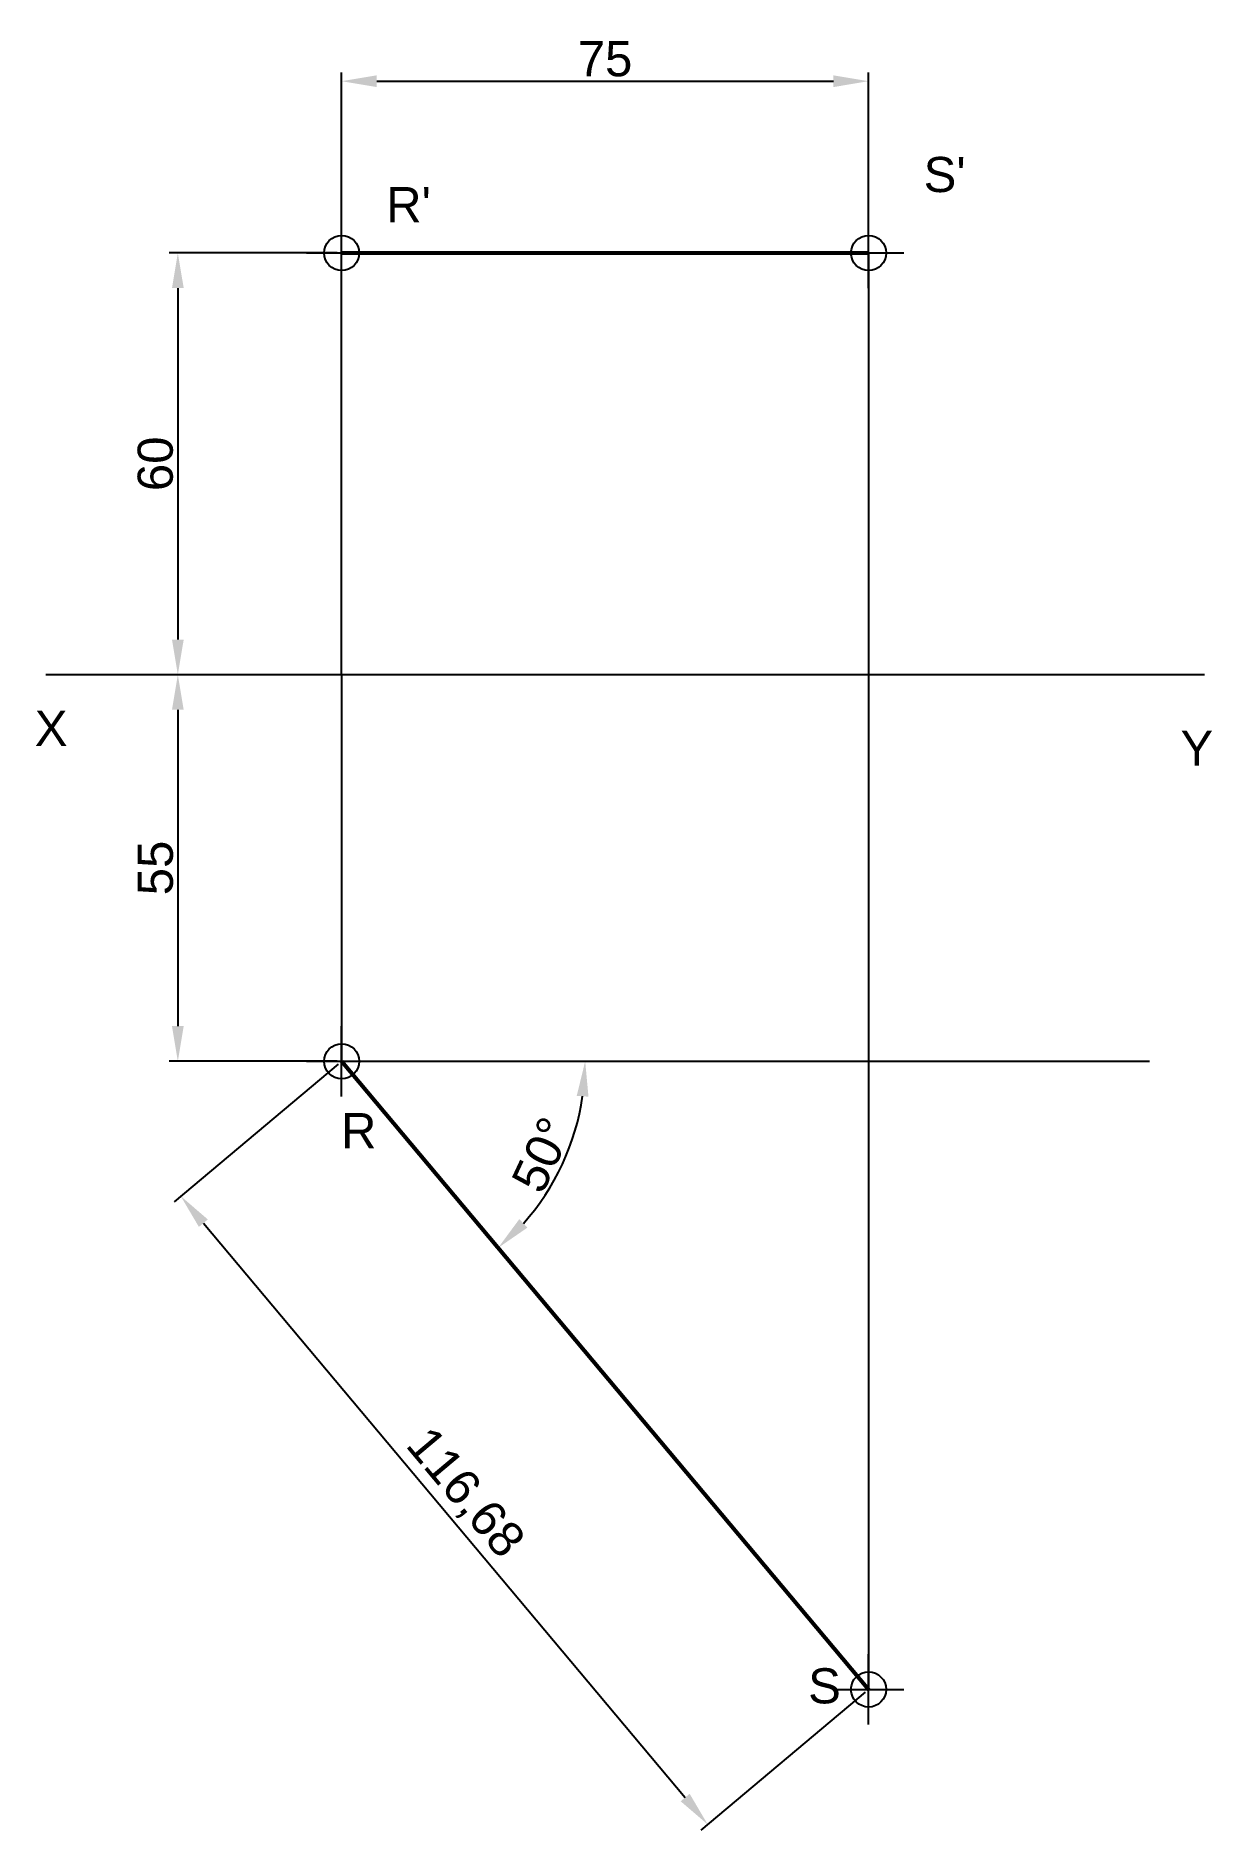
# Model space of a CAD drawing. Header units: millimetres. Extents: x 639 to 806, y 35 to 291.
import ezdxf

# ---------------------------------------------------------------- set-up
doc = ezdxf.new("R2010")
doc.units = ezdxf.units.MM
doc.header["$PDMODE"] = 34
doc.header["$PDSIZE"] = 5
doc.styles.get("Standard").update_dxf_attribs({"font": 'arial.ttf'})
doc.dimstyles.new('ISO-25', dxfattribs={"dimtxt": 5, "dimasz": 5, "dimexe": 1.25, "dimexo": 0.625, "dimtad": 1, "dimtxsty": 'Standard', "dimcen": 2.5, "dimadec": 0, "dimazin": 0, "dimtfac": 1, "dimtmove": 0, "dimatfit": 3, "dimfxl": 1, "dimarcsym": 0})

# ---------------------------------------------------------------- blocks, each defined once
blk = doc.blocks.new('*D16')
at = {"color": 0, "lineweight": -2, "transparency": 16777216}
for p, q in [((681.67, 259.64), (657.73, 259.64)), ((658.98, 254.64), (658.98, 204.64)), ((681.67, 199.64), (657.73, 199.64))]:
    blk.add_line(p, q, dxfattribs=at)
at = {"color": 0, "transparency": 16777216}
for points in [[(658.15, 254.64), (659.82, 254.64), (658.98, 259.64)], [(658.15, 204.64), (659.82, 204.64), (658.98, 199.64)]]:
    blk.add_solid(points, dxfattribs=at)
at = {"layer": 'Defpoints', "color": 0, "transparency": 16777216}
for p in [(682.29, 259.64), (658.98, 199.64), (682.29, 199.64)]:
    blk.add_point(p, dxfattribs=at)
at = {"color": 0, "transparency": 16777216, "insert": (655.8, 229.64), "char_height": 5, "attachment_point": 5, "rotation": 90}
blk.add_mtext('60', dxfattribs=at)
blk = doc.blocks.new('*D17')
at = {"color": 0, "lineweight": -2, "transparency": 16777216}
for p, q in [((681.67, 199.64), (657.73, 199.64)), ((658.98, 194.64), (658.98, 149.64)), ((681.67, 144.64), (657.73, 144.64))]:
    blk.add_line(p, q, dxfattribs=at)
at = {"color": 0, "transparency": 16777216}
for points in [[(658.15, 194.64), (659.82, 194.64), (658.98, 199.64)], [(658.15, 149.64), (659.82, 149.64), (658.98, 144.64)]]:
    blk.add_solid(points, dxfattribs=at)
at = {"layer": 'Defpoints', "color": 0, "transparency": 16777216}
for p in [(682.29, 199.64), (658.98, 144.64), (682.29, 144.64)]:
    blk.add_point(p, dxfattribs=at)
at = {"color": 0, "transparency": 16777216, "insert": (655.81, 172.14), "char_height": 5, "attachment_point": 5, "rotation": 90}
blk.add_mtext('55', dxfattribs=at)
blk = doc.blocks.new('*D18')
at = {"color": 0, "lineweight": -2, "transparency": 16777216}
for p, q in [((682.29, 260.27), (682.29, 285.33)), ((687.29, 284.08), (752.29, 284.08)), ((757.29, 260.27), (757.29, 285.33))]:
    blk.add_line(p, q, dxfattribs=at)
at = {"color": 0, "transparency": 16777216}
for points in [[(687.29, 284.91), (687.29, 283.24), (682.29, 284.08)], [(752.29, 284.91), (752.29, 283.24), (757.29, 284.08)]]:
    blk.add_solid(points, dxfattribs=at)
at = {"layer": 'Defpoints', "color": 0, "transparency": 16777216}
for p in [(757.29, 284.08), (682.29, 259.64), (757.29, 259.64)]:
    blk.add_point(p, dxfattribs=at)
at = {"color": 0, "transparency": 16777216, "insert": (719.79, 287.24), "char_height": 5, "attachment_point": 5}
blk.add_mtext('75', dxfattribs=at)
blk = doc.blocks.new('*D19')
at = {"color": 0, "lineweight": -2, "transparency": 16777216}
for p, q in [((681.81, 144.24), (658.44, 124.63)), ((662.62, 121.61), (731.19, 39.88)), ((756.81, 54.86), (733.44, 35.25))]:
    blk.add_line(p, q, dxfattribs=at)
at = {"color": 0, "transparency": 16777216}
for points in [[(663.25, 122.14), (661.98, 121.07), (659.4, 125.44)], [(731.83, 40.42), (730.55, 39.35), (734.4, 36.05)]]:
    blk.add_solid(points, dxfattribs=at)
at = {"layer": 'Defpoints', "color": 0, "transparency": 16777216}
for p in [(682.29, 144.64), (757.29, 55.26), (734.4, 36.05)]:
    blk.add_point(p, dxfattribs=at)
at = {"color": 0, "transparency": 16777216, "insert": (699.68, 83.08), "char_height": 5, "attachment_point": 5, "rotation": 310}
blk.add_mtext('116,68', dxfattribs=at)
blk = doc.blocks.new('*D20')
at = {"color": 0, "lineweight": -2, "transparency": 16777216}
blk.add_arc((682.29, 144.64), 34.67, 318.2714, 351.7286, dxfattribs=at)
at = {"color": 0, "transparency": 16777216}
for points in [[(715.76, 139.72), (717.43, 139.6), (716.96, 144.64)], [(708.74, 120.97), (707.58, 122.17), (704.57, 118.09)]]:
    blk.add_solid(points, dxfattribs=at)
at = {"layer": 'Defpoints', "color": 0, "transparency": 16777216}
for p in [(682.29, 144.64), (682.29, 144.64), (797.3, 144.64), (711.25, 125.59), (757.29, 55.26)]:
    blk.add_point(p, dxfattribs=at)
at = {"color": 0, "transparency": 16777216, "insert": (710.83, 131.34), "char_height": 5, "attachment_point": 5, "rotation": 65}
blk.add_mtext('50°', dxfattribs=at)

msp = doc.modelspace()

# ---------------------------------------------------------------- linework, layer by layer
for p, q in [((682.291, 199.642), (682.291, 259.642)), ((757.291, 259.642), (757.291, 55.261)), ((640.183, 199.642), (805.11, 199.642)), ((682.291, 199.642), (682.291, 144.642)), ((682.291, 144.642), (797.298, 144.642))]:
    msp.add_line(p, q)
at = {"color": 240, "lineweight": 53, "true_color": 0xed1f24}
for p, q in [((682.291, 259.642), (757.291, 259.642)), ((682.291, 144.642), (757.291, 55.261))]:
    msp.add_line(p, q, dxfattribs=at)
for p in [(682.291, 259.642), (757.291, 259.642), (682.291, 144.642), (757.291, 55.261)]:
    msp.add_point(p)

# ---------------------------------------------------------------- texts
for s, p in [("S'", (765.127, 268.304)), ("R'", (688.634, 264.02)), ('X', (638.62, 189.505)), ('Y', (801.689, 186.689)), ('R', (682.2, 132.271)), ('S', (748.689, 53.279))]:
    msp.add_text(s, height=5).set_placement(p)

# ---------------------------------------------------------------- dimensions: what is measured, and where the dimension line sits
dim = msp.add_linear_dim(base=(757.291, 284.075), p1=(682.291, 259.642), p2=(757.291, 259.642), dimstyle='ISO-25')
dim.commit()
dim.dimension.update_dxf_attribs({"geometry": '*D18', "text_midpoint": (719.791, 287.243)})
for base, p1, p2, picture, middle in [((658.982, 199.642), (682.291, 259.642), (682.291, 199.642), '*D16', (655.804, 229.642)), ((658.982, 144.642), (682.291, 199.642), (682.291, 144.642), '*D17', (655.814, 172.142))]:
    dim = msp.add_linear_dim(base=base, p1=p1, p2=p2, angle=90, dimstyle='ISO-25')
    dim.commit()
    dim.dimension.update_dxf_attribs({"geometry": picture, "text_midpoint": middle})
dim = msp.add_aligned_dim(p1=(682.291, 144.642), p2=(757.291, 55.261), distance=-29.881, dimstyle='ISO-25')
dim.commit()
dim.dimension.update_dxf_attribs({"geometry": '*D19', "text_midpoint": (699.682, 83.078)})
dim = msp.add_angular_dim_2l(base=(711.254, 125.593), line1=((682.291, 144.642), (797.298, 144.642)), line2=((682.291, 144.642), (757.291, 55.261)), dimstyle='ISO-25')
dim.commit()
dim.dimension.update_dxf_attribs({"geometry": '*D20', "text_midpoint": (710.828, 131.335)})

doc.saveas('drawing.dxf')
